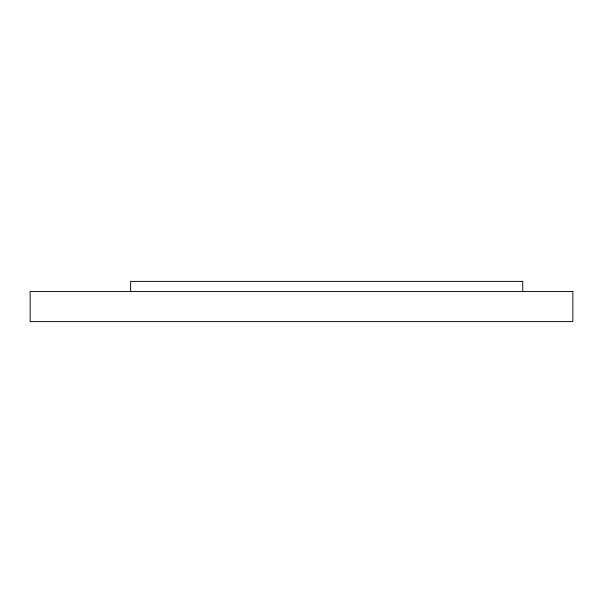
<?xml version="1.0" encoding="UTF-8"?>
<svg xmlns="http://www.w3.org/2000/svg" width="603" height="603" viewBox="0 0 603 603"><rect width="100%" height="100%" fill="white"/><g stroke="black" fill="none" stroke-linecap="round" stroke-linejoin="round"><path stroke-width="0.9" d="M522.778 281.397L130.647 281.397L130.647 291.453M522.726 281.397L522.778 291.453M572.85 291.453L30.15 291.453L30.15 321.603L572.85 321.603L572.85 291.453"/></g></svg>
